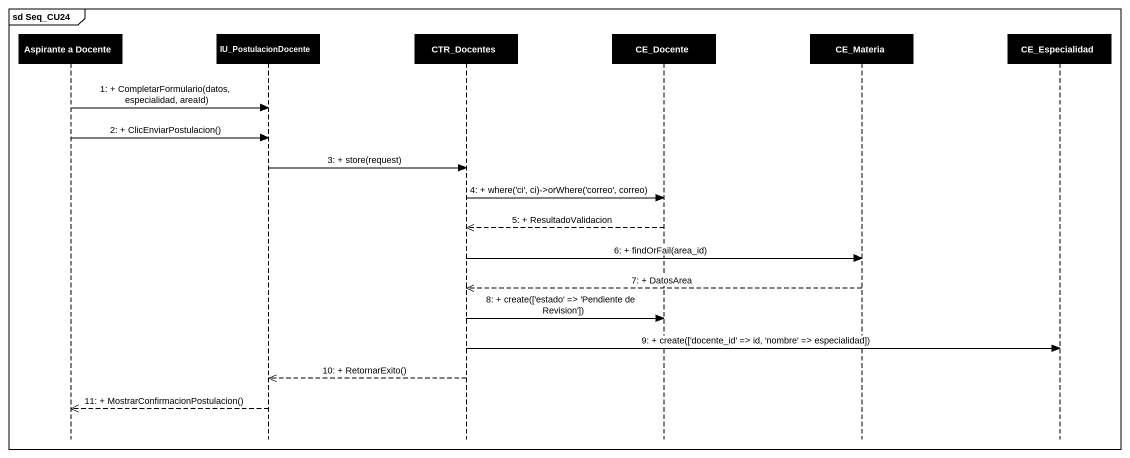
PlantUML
@startuml
mainframe sd Seq_CU24
hide footbox
participant "Aspirante a Docente" as Aspirante_a_Docente #000000
participant IU_PostulacionDocente #000000
participant CTR_Docentes #000000
participant CE_Docente #000000
participant CE_Materia #000000
participant CE_Especialidad #000000

Aspirante_a_Docente -> IU_PostulacionDocente : 1: + CompletarFormulario(datos, especialidad, areaId)
Aspirante_a_Docente -> IU_PostulacionDocente : 2: + ClicEnviarPostulacion()
IU_PostulacionDocente -> CTR_Docentes : 3: + store(request)
CTR_Docentes -> CE_Docente : 4: + where('ci', ci)->orWhere('correo', correo)
CE_Docente -->> CTR_Docentes : 5: + ResultadoValidacion
CTR_Docentes -> CE_Materia : 6: + findOrFail(area_id)
CE_Materia -->> CTR_Docentes : 7: + DatosArea
CTR_Docentes -> CE_Docente : 8: + create(['estado' => 'Pendiente de Revision'])
CTR_Docentes -> CE_Especialidad : 9: + create(['docente_id' => id, 'nombre' => especialidad])
CTR_Docentes -->> IU_PostulacionDocente : 10: + RetornarExito()
IU_PostulacionDocente -->> Aspirante_a_Docente : 11: + MostrarConfirmacionPostulacion()
@enduml
